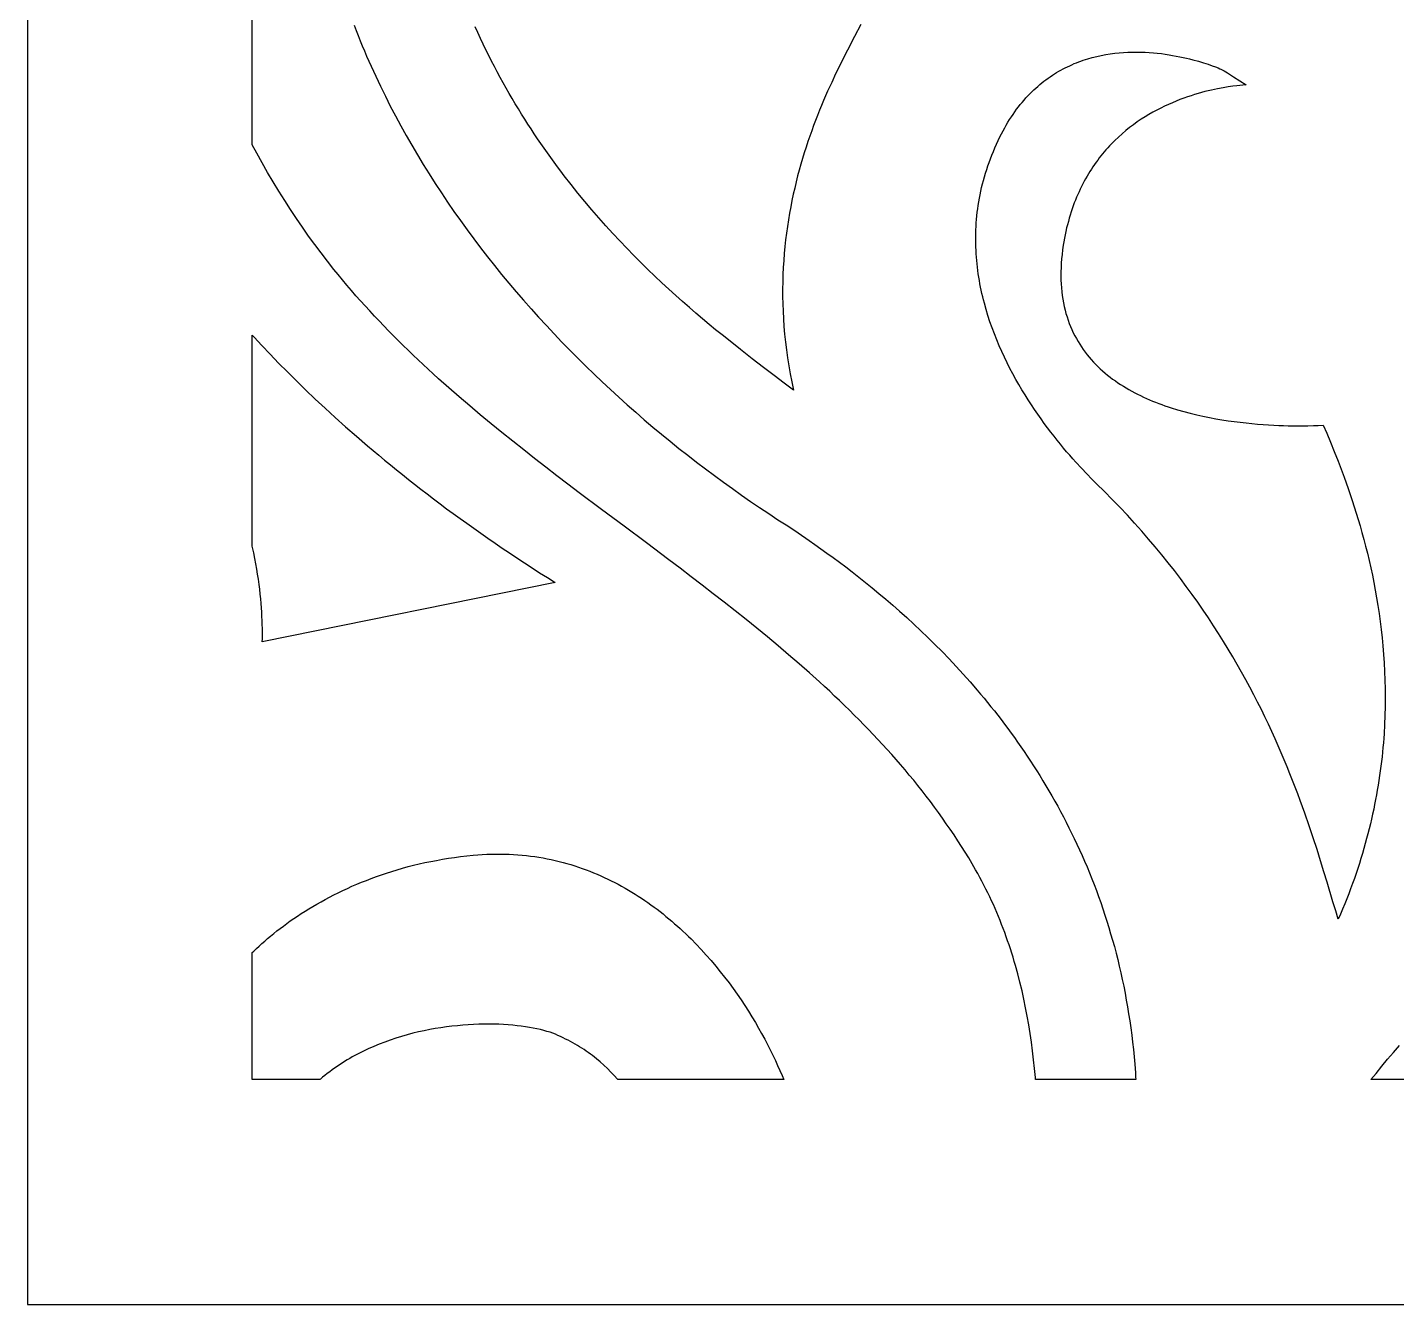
# Model space of a CAD drawing. Extents: x 1226 to 2426, y 1346 to 1566.
# Drawn here: x 1226.2 to 1347.9, y 1345.5 to 1459.1 of the extents above; entities that cross this region are included whole.
import ezdxf

# ---------------------------------------------------------------- set-up
doc = ezdxf.new("R2010")
doc.units = 0
doc.header["$MEASUREMENT"] = 0
doc.layers.add('LAYER_1', color=18, linetype='CONTINUOUS')

msp = doc.modelspace()

# ---------------------------------------------------------------- linework, layer by layer
at = {"layer": 'LAYER_1'}
for points in [[(1226.2, 1345.54), (2426.2, 1345.54), (2426.2, 1565.54), (1226.2, 1565.54)], [(1325.21, 1456.9), (1325.58, 1456.89), (1325.95, 1456.87), (1326.32, 1456.84), (1326.67, 1456.8), (1327.03, 1456.77), (1327.37, 1456.72), (1327.71, 1456.67), (1328.03, 1456.62), (1328.36, 1456.56), (1328.67, 1456.5), (1328.97, 1456.44), (1329.26, 1456.37), (1329.54, 1456.3), (1329.82, 1456.23), (1330.32, 1456.09), (1330.78, 1455.96), (1331.19, 1455.83), (1331.55, 1455.7), (1331.84, 1455.59), (1332.07, 1455.5), (1332.23, 1455.43), (1332.33, 1455.39), (1332.61, 1455.23), (1332.9, 1455.06), (1333.18, 1454.89), (1333.45, 1454.71), (1334.01, 1454.35), (1334.56, 1454), (1334.28, 1453.97), (1333.74, 1453.92), (1333.39, 1453.87), (1332.98, 1453.82), (1332.52, 1453.74), (1332.02, 1453.65), (1331.48, 1453.53), (1331.2, 1453.46), (1330.91, 1453.39), (1330.61, 1453.31), (1330.3, 1453.23), (1329.99, 1453.13), (1329.67, 1453.03), (1329.35, 1452.92), (1329.02, 1452.81), (1328.68, 1452.68), (1328.35, 1452.55), (1328.01, 1452.41), (1327.66, 1452.26), (1327.32, 1452.1), (1326.97, 1451.93), (1326.62, 1451.75), (1326.28, 1451.56), (1325.93, 1451.36), (1325.58, 1451.15), (1325.23, 1450.93), (1324.89, 1450.7), (1324.55, 1450.45), (1324.21, 1450.2), (1323.87, 1449.93), (1323.54, 1449.65), (1323.21, 1449.35), (1322.89, 1449.05), (1322.57, 1448.73), (1322.41, 1448.56), (1322.26, 1448.39), (1322.1, 1448.22), (1321.95, 1448.05), (1321.8, 1447.87), (1321.66, 1447.68), (1321.51, 1447.5), (1321.37, 1447.31), (1321.22, 1447.11), (1321.08, 1446.92), (1320.95, 1446.72), (1320.81, 1446.51), (1320.68, 1446.3), (1320.55, 1446.09), (1320.42, 1445.87), (1320.29, 1445.65), (1320.17, 1445.43), (1320.05, 1445.2), (1319.93, 1444.97), (1319.82, 1444.73), (1319.71, 1444.49), (1319.6, 1444.25), (1319.49, 1444), (1319.39, 1443.74), (1319.29, 1443.49), (1319.19, 1443.23), (1319.1, 1442.96), (1319.01, 1442.69), (1318.92, 1442.41), (1318.84, 1442.13), (1318.76, 1441.85), (1318.69, 1441.56), (1318.61, 1441.27), (1318.55, 1440.97), (1318.48, 1440.67), (1318.42, 1440.36), (1318.37, 1440.05), (1318.31, 1439.74), (1318.25, 1439.33), (1318.2, 1438.92), (1318.16, 1438.53), (1318.13, 1438.14), (1318.11, 1437.75), (1318.1, 1437.38), (1318.1, 1437.01), (1318.1, 1436.64), (1318.12, 1436.29), (1318.14, 1435.94), (1318.18, 1435.59), (1318.22, 1435.26), (1318.27, 1434.93), (1318.33, 1434.6), (1318.39, 1434.28), (1318.47, 1433.97), (1318.55, 1433.67), (1318.64, 1433.37), (1318.74, 1433.07), (1318.84, 1432.79), (1318.95, 1432.5), (1319.07, 1432.23), (1319.2, 1431.96), (1319.33, 1431.69), (1319.47, 1431.43), (1319.62, 1431.18), (1319.77, 1430.93), (1319.93, 1430.69), (1320.09, 1430.45), (1320.26, 1430.22), (1320.44, 1430), (1320.62, 1429.78), (1320.8, 1429.56), (1321, 1429.35), (1321.19, 1429.14), (1321.39, 1428.94), (1321.6, 1428.75), (1321.81, 1428.56), (1322.03, 1428.37), (1322.25, 1428.19), (1322.47, 1428.01), (1322.7, 1427.84), (1322.94, 1427.67), (1323.17, 1427.51), (1323.41, 1427.35), (1323.66, 1427.2), (1323.9, 1427.05), (1324.15, 1426.9), (1324.41, 1426.76), (1324.66, 1426.62), (1324.92, 1426.49), (1325.18, 1426.36), (1325.45, 1426.23), (1325.71, 1426.11), (1325.98, 1425.99), (1326.25, 1425.88), (1326.52, 1425.77), (1326.8, 1425.66), (1327.07, 1425.56), (1327.35, 1425.46), (1327.63, 1425.37), (1327.91, 1425.27), (1328.47, 1425.1), (1329.03, 1424.94), (1329.6, 1424.79), (1330.17, 1424.65), (1330.73, 1424.53), (1331.3, 1424.41), (1331.86, 1424.31), (1332.41, 1424.21), (1332.96, 1424.13), (1333.51, 1424.05), (1334.04, 1423.99), (1334.57, 1423.93), (1335.08, 1423.88), (1335.59, 1423.83), (1336.08, 1423.8), (1336.56, 1423.76), (1337.02, 1423.74), (1337.47, 1423.72), (1337.9, 1423.7), (1338.31, 1423.69), (1338.7, 1423.69), (1339.42, 1423.68), (1340.04, 1423.69), (1340.56, 1423.7), (1340.97, 1423.71), (1341.42, 1423.73), (1341.73, 1423.01), (1342.06, 1422.23), (1342.4, 1421.4), (1342.75, 1420.52), (1343.11, 1419.58), (1343.29, 1419.1), (1343.47, 1418.6), (1343.65, 1418.09), (1343.83, 1417.56), (1344, 1417.03), (1344.18, 1416.48), (1344.36, 1415.92), (1344.53, 1415.36), (1344.7, 1414.77), (1344.87, 1414.18), (1345.03, 1413.58), (1345.19, 1412.97), (1345.35, 1412.34), (1345.5, 1411.71), (1345.65, 1411.06), (1345.79, 1410.41), (1345.92, 1409.75), (1346.05, 1409.07), (1346.17, 1408.39), (1346.29, 1407.7), (1346.39, 1406.99), (1346.49, 1406.28), (1346.58, 1405.56), (1346.66, 1404.84), (1346.73, 1404.1), (1346.79, 1403.35), (1346.84, 1402.6), (1346.88, 1401.84), (1346.91, 1401.07), (1346.93, 1400.29), (1346.93, 1399.51), (1346.93, 1398.72), (1346.91, 1397.92), (1346.87, 1397.11), (1346.83, 1396.3), (1346.8, 1395.89), (1346.77, 1395.48), (1346.73, 1395.07), (1346.69, 1394.66), (1346.65, 1394.24), (1346.6, 1393.83), (1346.55, 1393.41), (1346.49, 1392.99), (1346.43, 1392.57), (1346.37, 1392.14), (1346.3, 1391.72), (1346.23, 1391.29), (1346.16, 1390.87), (1346.08, 1390.44), (1345.99, 1390.01), (1345.91, 1389.58), (1345.81, 1389.15), (1345.72, 1388.71), (1345.62, 1388.28), (1345.51, 1387.84), (1345.4, 1387.41), (1345.28, 1386.97), (1345.16, 1386.53), (1345.04, 1386.09), (1344.91, 1385.64), (1344.78, 1385.2), (1344.64, 1384.76), (1344.49, 1384.31), (1344.34, 1383.87), (1344.19, 1383.42), (1344.03, 1382.97), (1343.86, 1382.52), (1343.69, 1382.07), (1343.52, 1381.62), (1343.34, 1381.17), (1343.15, 1380.71), (1342.96, 1380.26), (1342.76, 1379.81), (1342.53, 1380.56), (1342.29, 1381.36), (1341.77, 1383.09), (1341.49, 1384.02), (1341.19, 1384.99), (1340.87, 1385.99), (1340.54, 1387.04), (1340.17, 1388.11), (1339.79, 1389.23), (1339.58, 1389.79), (1339.37, 1390.37), (1339.16, 1390.95), (1338.93, 1391.54), (1338.7, 1392.14), (1338.46, 1392.74), (1338.21, 1393.35), (1337.96, 1393.97), (1337.69, 1394.59), (1337.42, 1395.22), (1337.14, 1395.85), (1336.85, 1396.49), (1336.55, 1397.14), (1336.24, 1397.79), (1335.92, 1398.44), (1335.59, 1399.1), (1335.25, 1399.76), (1334.89, 1400.43), (1334.53, 1401.1), (1334.16, 1401.78), (1333.77, 1402.46), (1333.38, 1403.14), (1332.97, 1403.82), (1332.55, 1404.51), (1332.12, 1405.2), (1331.67, 1405.9), (1331.22, 1406.59), (1330.75, 1407.29), (1330.26, 1407.99), (1329.76, 1408.69), (1329.25, 1409.39), (1328.73, 1410.09), (1328.19, 1410.8), (1327.64, 1411.5), (1327.07, 1412.2), (1326.49, 1412.91), (1325.89, 1413.61), (1325.28, 1414.32), (1324.65, 1415.02), (1324.01, 1415.73), (1323.35, 1416.43), (1322.67, 1417.13), (1321.98, 1417.83), (1321.27, 1418.53), (1320.86, 1418.94), (1320.41, 1419.4), (1319.93, 1419.9), (1319.42, 1420.46), (1319.15, 1420.75), (1318.89, 1421.06), (1318.61, 1421.37), (1318.34, 1421.7), (1318.05, 1422.04), (1317.77, 1422.39), (1317.49, 1422.75), (1317.2, 1423.12), (1316.91, 1423.5), (1316.62, 1423.89), (1316.33, 1424.29), (1316.04, 1424.7), (1315.76, 1425.12), (1315.47, 1425.54), (1315.19, 1425.98), (1314.91, 1426.42), (1314.63, 1426.88), (1314.36, 1427.34), (1314.09, 1427.81), (1313.83, 1428.29), (1313.57, 1428.77), (1313.32, 1429.27), (1313.08, 1429.77), (1312.84, 1430.28), (1312.61, 1430.79), (1312.39, 1431.32), (1312.18, 1431.85), (1311.98, 1432.38), (1311.79, 1432.93), (1311.61, 1433.48), (1311.44, 1434.03), (1311.29, 1434.59), (1311.22, 1434.88), (1311.15, 1435.16), (1311.08, 1435.45), (1311.02, 1435.73), (1310.96, 1436.02), (1310.9, 1436.31), (1310.85, 1436.6), (1310.8, 1436.89), (1310.75, 1437.19), (1310.71, 1437.48), (1310.68, 1437.78), (1310.64, 1438.07), (1310.61, 1438.37), (1310.59, 1438.67), (1310.57, 1438.97), (1310.55, 1439.27), (1310.54, 1439.58), (1310.53, 1439.88), (1310.52, 1440.18), (1310.53, 1440.49), (1310.53, 1440.8), (1310.54, 1441.1), (1310.56, 1441.41), (1310.57, 1441.72), (1310.6, 1442.03), (1310.63, 1442.34), (1310.66, 1442.66), (1310.7, 1442.97), (1310.75, 1443.28), (1310.8, 1443.6), (1310.85, 1443.91), (1310.91, 1444.23), (1310.98, 1444.55), (1311.05, 1444.86), (1311.13, 1445.18), (1311.21, 1445.5), (1311.3, 1445.82), (1311.4, 1446.14), (1311.5, 1446.46), (1311.6, 1446.78), (1311.72, 1447.1), (1311.83, 1447.43), (1311.96, 1447.75), (1312.09, 1448.07), (1312.23, 1448.39), (1312.37, 1448.72), (1312.52, 1449.04), (1312.68, 1449.37), (1312.81, 1449.64), (1312.95, 1449.91), (1313.1, 1450.17), (1313.24, 1450.42), (1313.39, 1450.67), (1313.54, 1450.91), (1313.69, 1451.14), (1313.85, 1451.37), (1314, 1451.6), (1314.16, 1451.82), (1314.32, 1452.03), (1314.49, 1452.24), (1314.65, 1452.44), (1314.82, 1452.64), (1314.99, 1452.83), (1315.16, 1453.01), (1315.33, 1453.19), (1315.51, 1453.37), (1315.68, 1453.54), (1315.86, 1453.7), (1316.04, 1453.86), (1316.22, 1454.02), (1316.4, 1454.17), (1316.59, 1454.31), (1316.77, 1454.45), (1316.96, 1454.59), (1317.15, 1454.72), (1317.34, 1454.85), (1317.53, 1454.97), (1317.72, 1455.09), (1317.91, 1455.2), (1318.1, 1455.31), (1318.3, 1455.41), (1318.49, 1455.51), (1318.69, 1455.61), (1318.89, 1455.7), (1319.08, 1455.79), (1319.28, 1455.88), (1319.48, 1455.96), (1319.68, 1456.03), (1319.88, 1456.11), (1320.08, 1456.18), (1320.28, 1456.24), (1320.48, 1456.3), (1320.88, 1456.42), (1321.28, 1456.52), (1321.68, 1456.61), (1322.08, 1456.68), (1322.48, 1456.75), (1322.88, 1456.8), (1323.27, 1456.84), (1323.67, 1456.87), (1324.06, 1456.89), (1324.45, 1456.9), (1324.83, 1456.91)], [(1246.35, 1431.57), (1247.05, 1430.81), (1247.78, 1430.04), (1248.54, 1429.26), (1249.32, 1428.47), (1250.12, 1427.68), (1250.94, 1426.88), (1251.8, 1426.06), (1252.67, 1425.24), (1253.58, 1424.42), (1254.5, 1423.59), (1255.46, 1422.75), (1256.44, 1421.91), (1257.45, 1421.06), (1257.96, 1420.63), (1258.48, 1420.2), (1259.01, 1419.77), (1259.54, 1419.35), (1260.09, 1418.91), (1260.63, 1418.48), (1261.19, 1418.05), (1261.75, 1417.62), (1262.32, 1417.18), (1262.9, 1416.75), (1263.48, 1416.31), (1264.07, 1415.88), (1264.67, 1415.44), (1265.28, 1415.01), (1265.89, 1414.57), (1266.51, 1414.13), (1267.14, 1413.69), (1267.78, 1413.25), (1268.42, 1412.81), (1269.07, 1412.38), (1269.73, 1411.94), (1270.39, 1411.5), (1271.07, 1411.06), (1271.75, 1410.62), (1272.44, 1410.18), (1273.13, 1409.74), (1247.09, 1404.46), (1247.1, 1404.74), (1247.1, 1405.04), (1247.1, 1405.35), (1247.1, 1405.67), (1247.09, 1406.01), (1247.08, 1406.36), (1247.06, 1406.72), (1247.04, 1407.1), (1247.02, 1407.49), (1246.99, 1407.89), (1246.95, 1408.29), (1246.91, 1408.71), (1246.86, 1409.14), (1246.8, 1409.58), (1246.74, 1410.03), (1246.67, 1410.48), (1246.6, 1410.94), (1246.52, 1411.41), (1246.43, 1411.88), (1246.33, 1412.37), (1246.23, 1412.85), (1246.2, 1412.98), (1246.2, 1431.73)], [(1268.65, 1385.59), (1269.04, 1385.58), (1269.42, 1385.56), (1269.81, 1385.53), (1270.19, 1385.5), (1270.57, 1385.46), (1270.94, 1385.42), (1271.31, 1385.37), (1271.68, 1385.31), (1272.05, 1385.25), (1272.41, 1385.18), (1272.77, 1385.11), (1273.13, 1385.03), (1273.48, 1384.94), (1273.83, 1384.85), (1274.18, 1384.76), (1274.53, 1384.66), (1274.87, 1384.55), (1275.21, 1384.44), (1275.54, 1384.32), (1275.88, 1384.2), (1276.21, 1384.07), (1276.53, 1383.94), (1276.86, 1383.81), (1277.18, 1383.67), (1277.5, 1383.52), (1277.81, 1383.38), (1278.12, 1383.22), (1278.43, 1383.07), (1278.74, 1382.91), (1279.04, 1382.74), (1279.34, 1382.57), (1279.64, 1382.4), (1279.94, 1382.22), (1280.23, 1382.04), (1280.52, 1381.86), (1280.8, 1381.67), (1281.09, 1381.48), (1281.36, 1381.29), (1281.64, 1381.09), (1281.92, 1380.89), (1282.19, 1380.69), (1282.46, 1380.48), (1282.72, 1380.27), (1282.98, 1380.06), (1283.24, 1379.85), (1283.5, 1379.63), (1283.75, 1379.41), (1284, 1379.19), (1284.25, 1378.97), (1284.49, 1378.74), (1284.74, 1378.51), (1284.97, 1378.28), (1285.21, 1378.05), (1285.67, 1377.58), (1286.12, 1377.1), (1286.56, 1376.62), (1286.99, 1376.13), (1287.41, 1375.64), (1287.81, 1375.14), (1288.2, 1374.64), (1288.59, 1374.14), (1288.96, 1373.64), (1289.31, 1373.13), (1289.66, 1372.63), (1289.99, 1372.12), (1290.32, 1371.62), (1290.63, 1371.12), (1290.93, 1370.62), (1291.22, 1370.12), (1291.49, 1369.63), (1291.76, 1369.14), (1292.01, 1368.66), (1292.26, 1368.19), (1292.49, 1367.72), (1292.71, 1367.25), (1292.91, 1366.8), (1293.11, 1366.36), (1293.3, 1365.92), (1293.45, 1365.54), (1278.69, 1365.54), (1278.66, 1365.58), (1278.38, 1365.9), (1278.08, 1366.21), (1277.78, 1366.52), (1277.46, 1366.82), (1277.13, 1367.11), (1276.79, 1367.4), (1276.62, 1367.54), (1276.44, 1367.68), (1276.26, 1367.81), (1276.07, 1367.94), (1275.89, 1368.08), (1275.7, 1368.21), (1275.5, 1368.33), (1275.3, 1368.46), (1275.1, 1368.58), (1274.9, 1368.7), (1274.69, 1368.82), (1274.48, 1368.93), (1274.27, 1369.04), (1274.05, 1369.15), (1273.83, 1369.26), (1273.61, 1369.37), (1273.38, 1369.47), (1273.15, 1369.57), (1272.92, 1369.66), (1272.67, 1369.75), (1272.4, 1369.83), (1272.12, 1369.91), (1271.83, 1369.99), (1271.51, 1370.06), (1271.18, 1370.13), (1270.84, 1370.19), (1270.49, 1370.24), (1270.12, 1370.3), (1269.74, 1370.34), (1269.35, 1370.38), (1268.94, 1370.41), (1268.53, 1370.44), (1268.11, 1370.46), (1267.67, 1370.47), (1267.23, 1370.48), (1266.78, 1370.47), (1266.33, 1370.46), (1265.86, 1370.45), (1265.39, 1370.42), (1264.92, 1370.39), (1264.44, 1370.34), (1263.95, 1370.29), (1263.46, 1370.23), (1262.97, 1370.16), (1262.47, 1370.08), (1261.97, 1369.99), (1261.47, 1369.89), (1260.97, 1369.78), (1260.47, 1369.66), (1259.97, 1369.53), (1259.47, 1369.38), (1258.97, 1369.23), (1258.47, 1369.06), (1257.98, 1368.88), (1257.49, 1368.7), (1257, 1368.49), (1256.51, 1368.28), (1256.27, 1368.17), (1256.04, 1368.05), (1255.8, 1367.93), (1255.56, 1367.81), (1255.33, 1367.69), (1255.09, 1367.56), (1254.86, 1367.43), (1254.63, 1367.29), (1254.41, 1367.15), (1254.18, 1367.01), (1253.96, 1366.87), (1253.74, 1366.72), (1253.52, 1366.56), (1253.3, 1366.41), (1253.08, 1366.25), (1252.87, 1366.08), (1252.66, 1365.92), (1252.45, 1365.75), (1252.25, 1365.57), (1252.21, 1365.54), (1246.2, 1365.54), (1246.2, 1376.84), (1246.34, 1376.97), (1246.57, 1377.19), (1246.81, 1377.42), (1247.05, 1377.64), (1247.3, 1377.86), (1247.56, 1378.08), (1247.83, 1378.31), (1248.1, 1378.53), (1248.39, 1378.76), (1248.67, 1378.98), (1248.97, 1379.2), (1249.27, 1379.42), (1249.58, 1379.65), (1249.9, 1379.87), (1250.22, 1380.08), (1250.55, 1380.3), (1250.89, 1380.52), (1251.23, 1380.73), (1251.59, 1380.94), (1251.94, 1381.15), (1252.31, 1381.36), (1252.68, 1381.57), (1253.06, 1381.77), (1253.45, 1381.97), (1253.84, 1382.16), (1254.24, 1382.36), (1254.65, 1382.55), (1255.06, 1382.73), (1255.48, 1382.91), (1255.91, 1383.09), (1256.34, 1383.26), (1256.78, 1383.43), (1257.23, 1383.6), (1257.68, 1383.76), (1258.14, 1383.91), (1258.61, 1384.06), (1259.08, 1384.2), (1259.56, 1384.34), (1260.05, 1384.48), (1260.54, 1384.6), (1261.04, 1384.72), (1261.55, 1384.84), (1262.06, 1384.94), (1262.58, 1385.04), (1263.11, 1385.14), (1263.64, 1385.22), (1264.18, 1385.3), (1264.72, 1385.37), (1265.28, 1385.44), (1265.83, 1385.5), (1266.25, 1385.53), (1266.65, 1385.56), (1267.06, 1385.58), (1267.46, 1385.59), (1267.86, 1385.6), (1268.25, 1385.6)]]:
    msp.add_lwpolyline(points, close=True, dxfattribs=at)
for points in [[(1255.25, 1459.29), (1255.43, 1458.83), (1255.61, 1458.38), (1255.79, 1457.92), (1255.98, 1457.47), (1256.17, 1457.01), (1256.36, 1456.56), (1256.76, 1455.66), (1257.17, 1454.76), (1257.59, 1453.87), (1258.03, 1452.99), (1258.47, 1452.1), (1258.93, 1451.23), (1259.4, 1450.35), (1259.88, 1449.49), (1260.38, 1448.63), (1260.88, 1447.77), (1261.4, 1446.92), (1261.92, 1446.07), (1262.46, 1445.23), (1263.01, 1444.4), (1263.57, 1443.57), (1264.13, 1442.74), (1264.71, 1441.92), (1265.3, 1441.11), (1265.9, 1440.31), (1266.5, 1439.51), (1267.12, 1438.71), (1267.74, 1437.92), (1268.37, 1437.14), (1269.02, 1436.37), (1269.67, 1435.6), (1270.32, 1434.84), (1270.99, 1434.08), (1271.66, 1433.33), (1272.35, 1432.59), (1273.04, 1431.85), (1273.73, 1431.12), (1274.43, 1430.4), (1275.14, 1429.69), (1275.86, 1428.98), (1276.59, 1428.28), (1277.31, 1427.58), (1278.05, 1426.9), (1278.79, 1426.22), (1279.54, 1425.54), (1280.29, 1424.88), (1281.05, 1424.22), (1281.81, 1423.57), (1282.58, 1422.93), (1283.36, 1422.3), (1284.13, 1421.67), (1284.92, 1421.06), (1285.7, 1420.45), (1286.49, 1419.85), (1287.29, 1419.25), (1288.09, 1418.67), (1288.89, 1418.09), (1289.69, 1417.52), (1290.5, 1416.96), (1291.31, 1416.41), (1292.12, 1415.87), (1292.94, 1415.33), (1293.81, 1414.77), (1294.73, 1414.15), (1295.72, 1413.48), (1296.23, 1413.12), (1296.76, 1412.75), (1297.29, 1412.36), (1297.84, 1411.97), (1298.4, 1411.55), (1298.97, 1411.13), (1299.54, 1410.68), (1300.13, 1410.23), (1300.72, 1409.76), (1301.32, 1409.27), (1301.92, 1408.77), (1302.53, 1408.26), (1303.15, 1407.73), (1303.76, 1407.19), (1304.39, 1406.63), (1305.01, 1406.05), (1305.64, 1405.46), (1306.27, 1404.86), (1306.9, 1404.24), (1307.53, 1403.6), (1308.15, 1402.95), (1308.78, 1402.28), (1309.41, 1401.6), (1310.03, 1400.9), (1310.65, 1400.18), (1310.96, 1399.82), (1311.26, 1399.45), (1311.57, 1399.08), (1311.87, 1398.7), (1312.18, 1398.32), (1312.48, 1397.94), (1312.78, 1397.55), (1313.08, 1397.16), (1313.37, 1396.76), (1313.67, 1396.36), (1313.96, 1395.96), (1314.25, 1395.55), (1314.54, 1395.14), (1314.83, 1394.72), (1315.11, 1394.3), (1315.39, 1393.87), (1315.67, 1393.44), (1315.95, 1393.01), (1316.22, 1392.57), (1316.5, 1392.12), (1316.77, 1391.68), (1317.03, 1391.23), (1317.3, 1390.77), (1317.56, 1390.31), (1317.81, 1389.85), (1318.07, 1389.38), (1318.32, 1388.9), (1318.57, 1388.43), (1318.81, 1387.94), (1319.05, 1387.46), (1319.29, 1386.97), (1319.52, 1386.47), (1319.75, 1385.97), (1319.98, 1385.47), (1320.2, 1384.96), (1320.42, 1384.45), (1320.63, 1383.93), (1320.84, 1383.41), (1321.05, 1382.88), (1321.25, 1382.35), (1321.44, 1381.82), (1321.64, 1381.28), (1321.82, 1380.73), (1322.01, 1380.18), (1322.18, 1379.63), (1322.36, 1379.07), (1322.52, 1378.51), (1322.69, 1377.94), (1322.85, 1377.37), (1323, 1376.79), (1323.15, 1376.21), (1323.29, 1375.62), (1323.42, 1375.03), (1323.55, 1374.44), (1323.68, 1373.84), (1323.8, 1373.23), (1323.91, 1372.62), (1324.02, 1372.01), (1324.12, 1371.39), (1324.22, 1370.77), (1324.31, 1370.14), (1324.39, 1369.5), (1324.47, 1368.87), (1324.54, 1368.22), (1324.6, 1367.58), (1324.66, 1366.92), (1324.69, 1366.54), (1324.72, 1366.16), (1324.74, 1365.78), (1324.75, 1365.54), (1315.84, 1365.54), (1315.83, 1365.74), (1315.75, 1366.53), (1315.67, 1367.31), (1315.58, 1368.09), (1315.48, 1368.87), (1315.37, 1369.64), (1315.24, 1370.41), (1315.11, 1371.18), (1314.96, 1371.94), (1314.81, 1372.7), (1314.64, 1373.45), (1314.46, 1374.2), (1314.27, 1374.95), (1314.06, 1375.69), (1313.95, 1376.06), (1313.84, 1376.43), (1313.73, 1376.8), (1313.61, 1377.16), (1313.49, 1377.53), (1313.36, 1377.89), (1313.24, 1378.25), (1313.11, 1378.61), (1312.97, 1378.97), (1312.83, 1379.33), (1312.69, 1379.69), (1312.55, 1380.04), (1312.4, 1380.4), (1312.25, 1380.75), (1312.09, 1381.1), (1311.93, 1381.45), (1311.77, 1381.8), (1311.6, 1382.14), (1311.43, 1382.49), (1311.25, 1382.83), (1311.07, 1383.18), (1310.89, 1383.52), (1310.71, 1383.86), (1310.51, 1384.19), (1310.21, 1384.72), (1309.9, 1385.25), (1309.58, 1385.77), (1309.26, 1386.28), (1308.93, 1386.79), (1308.6, 1387.3), (1308.26, 1387.8), (1307.91, 1388.3), (1307.57, 1388.8), (1307.22, 1389.29), (1306.86, 1389.78), (1306.5, 1390.26), (1306.13, 1390.74), (1305.76, 1391.22), (1305.39, 1391.69), (1305.01, 1392.16), (1304.62, 1392.62), (1304.24, 1393.09), (1303.84, 1393.55), (1303.45, 1394), (1303.05, 1394.45), (1302.65, 1394.9), (1302.24, 1395.35), (1301.83, 1395.79), (1301.41, 1396.23), (1301, 1396.67), (1300.58, 1397.1), (1300.15, 1397.54), (1299.72, 1397.96), (1299.29, 1398.39), (1298.86, 1398.81), (1298.42, 1399.24), (1297.98, 1399.65), (1297.54, 1400.07), (1297.09, 1400.49), (1296.64, 1400.9), (1295.73, 1401.71), (1294.82, 1402.52), (1293.89, 1403.32), (1292.96, 1404.12), (1292.01, 1404.9), (1291.06, 1405.68), (1290.1, 1406.46), (1289.14, 1407.23), (1288.17, 1407.99), (1287.19, 1408.75), (1286.21, 1409.51), (1285.22, 1410.26), (1284.23, 1411.01), (1283.24, 1411.76), (1281.25, 1413.26), (1279.25, 1414.75), (1277.25, 1416.24), (1275.26, 1417.73), (1274.26, 1418.49), (1273.27, 1419.24), (1272.29, 1420), (1271.3, 1420.76), (1270.33, 1421.53), (1269.35, 1422.3), (1268.39, 1423.07), (1267.43, 1423.86), (1266.47, 1424.64), (1265.53, 1425.44), (1264.59, 1426.24), (1263.67, 1427.05), (1262.75, 1427.87), (1262.29, 1428.29), (1261.84, 1428.7), (1261.39, 1429.12), (1260.94, 1429.54), (1260.5, 1429.96), (1260.06, 1430.39), (1259.62, 1430.82), (1259.18, 1431.25), (1258.75, 1431.68), (1258.32, 1432.12), (1257.89, 1432.56), (1257.47, 1433), (1257.05, 1433.44), (1256.64, 1433.89), (1256.22, 1434.34), (1255.82, 1434.8), (1255.41, 1435.25), (1255.01, 1435.71), (1254.61, 1436.18), (1254.22, 1436.65), (1253.83, 1437.12), (1253.45, 1437.59), (1252.88, 1438.31), (1252.31, 1439.05), (1251.76, 1439.79), (1251.21, 1440.55), (1250.66, 1441.33), (1250.13, 1442.11), (1249.6, 1442.91), (1249.08, 1443.72), (1248.56, 1444.53), (1248.06, 1445.36), (1247.56, 1446.2), (1247.08, 1447.05), (1246.6, 1447.91), (1246.2, 1448.65), (1246.2, 1501.37)], [(1300.31, 1459.37), (1299.75, 1458.29), (1299.11, 1457.07), (1298.78, 1456.4), (1298.43, 1455.71), (1298.07, 1454.98), (1297.72, 1454.21), (1297.35, 1453.42), (1297.17, 1453.01), (1296.99, 1452.59), (1296.81, 1452.16), (1296.63, 1451.73), (1296.46, 1451.28), (1296.28, 1450.83), (1296.11, 1450.37), (1295.94, 1449.91), (1295.77, 1449.43), (1295.6, 1448.95), (1295.44, 1448.46), (1295.28, 1447.96), (1295.13, 1447.46), (1294.98, 1446.94), (1294.83, 1446.42), (1294.69, 1445.9), (1294.56, 1445.36), (1294.43, 1444.82), (1294.3, 1444.27), (1294.18, 1443.71), (1294.07, 1443.15), (1293.97, 1442.58), (1293.87, 1442), (1293.78, 1441.41), (1293.7, 1440.82), (1293.62, 1440.22), (1293.55, 1439.62), (1293.5, 1439), (1293.45, 1438.38), (1293.41, 1437.76), (1293.38, 1437.12), (1293.36, 1436.48), (1293.35, 1435.84), (1293.35, 1435.18), (1293.37, 1434.52), (1293.39, 1433.86), (1293.43, 1433.18), (1293.47, 1432.5), (1293.53, 1431.82), (1293.6, 1431.13), (1293.69, 1430.43), (1293.79, 1429.72), (1293.9, 1429.01), (1294.03, 1428.3), (1294.16, 1427.58), (1294.32, 1426.85), (1293.49, 1427.48), (1292.6, 1428.15), (1291.66, 1428.87), (1290.66, 1429.64), (1289.61, 1430.45), (1288.53, 1431.31), (1287.97, 1431.76), (1287.4, 1432.22), (1286.83, 1432.7), (1286.24, 1433.19), (1285.65, 1433.69), (1285.06, 1434.2), (1284.46, 1434.73), (1283.85, 1435.27), (1283.24, 1435.83), (1282.62, 1436.4), (1282, 1436.98), (1281.38, 1437.58), (1280.76, 1438.19), (1280.13, 1438.82), (1279.51, 1439.46), (1278.88, 1440.12), (1278.26, 1440.79), (1277.63, 1441.47), (1277.01, 1442.17), (1276.39, 1442.89), (1275.77, 1443.63), (1275.15, 1444.37), (1274.54, 1445.14), (1273.93, 1445.92), (1273.63, 1446.32), (1273.33, 1446.72), (1273.03, 1447.12), (1272.73, 1447.53), (1272.44, 1447.94), (1272.14, 1448.36), (1271.85, 1448.78), (1271.56, 1449.21), (1271.27, 1449.64), (1270.99, 1450.07), (1270.7, 1450.51), (1270.42, 1450.95), (1270.14, 1451.4), (1269.86, 1451.85), (1269.58, 1452.31), (1269.31, 1452.77), (1269.04, 1453.23), (1268.77, 1453.7), (1268.51, 1454.18), (1268.24, 1454.65), (1267.98, 1455.14), (1267.73, 1455.62), (1267.47, 1456.11), (1267.22, 1456.61), (1266.97, 1457.11), (1266.73, 1457.61), (1266.49, 1458.12), (1266.25, 1458.64), (1266.01, 1459.16)], [(1357.51, 1365.54), (1345.67, 1365.54), (1346.12, 1366.1), (1346.63, 1366.73), (1347.15, 1367.35), (1347.68, 1367.96), (1348.21, 1368.57)]]:
    msp.add_lwpolyline(points, dxfattribs=at)

doc.saveas('drawing.dxf')
